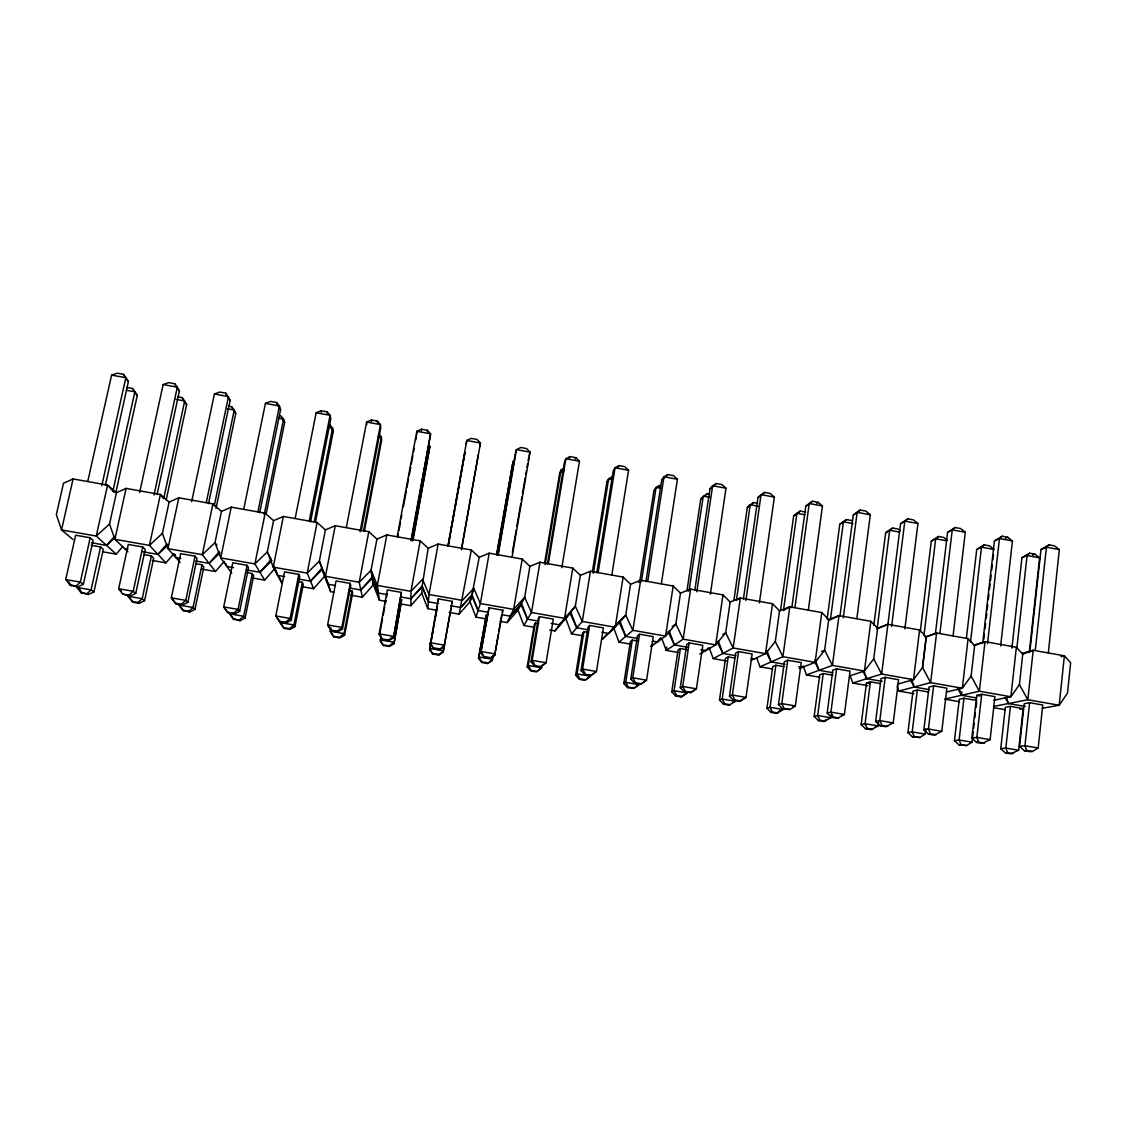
<?xml version="1.0" encoding="UTF-8"?>
<svg xmlns="http://www.w3.org/2000/svg" width="1127" height="1127" viewBox="0 0 1127 1127"><rect width="100%" height="100%" fill="white"/><g stroke="black" fill="none" stroke-linecap="round" stroke-linejoin="round"><path stroke-width="1.5" d="M400.93 603.973L410.876 605.706L410.975 591.337L420.202 540.875L386.829 534.931L376.925 539.1L371.093 570.192L372.135 577.094L378.404 593.056L386.955 594.563M416.765 434.726L416.821 431.289L421.442 429.204L427.33 430.289L430.613 433.825L411.524 539.875M421.399 430.697L421.442 429.204M427.26 431.768L427.33 430.289M436.036 610.116L427.795 608.679L421.794 593.267L422.146 587.04L410.918 598.761L400.648 596.958M438.6 603.607L428.387 601.818L422.188 585.913L428.19 548.229L438.135 544.073L471.34 550.004L479.214 557.316L472.002 594.676L460.732 607.495L450.518 605.706M427.795 608.679L429.007 594.507L438.135 544.073M1038.178 748.004L1042.757 705.023L1029.613 702.713L1024.204 703.741L1019.555 746.37L1024.429 750.723L1030.064 751.695L1032.402 751.441L1038.178 748.004L1024.95 745.722L1019.555 746.37M1048.349 652.646L1059.338 549.582L1054.463 545.848L1048.955 544.834L1040.982 549.553L1029.853 651.786M1029.613 702.713L1024.95 745.722L1026.753 750.455L1032.402 751.441M1035.276 650.307L1046.434 547.201L1048.955 544.834M993.746 700.29L1010.891 696.754L1019.428 684.596L1022.738 654.139L1016.357 647.25L985.012 641.657L973.587 645.222M1018.639 750.272L1023.175 708.601L1010.426 706.361L1005.34 707.333L1000.748 748.666L1005.411 752.892L1010.877 753.836L1018.639 750.272L1005.819 748.06L1000.748 748.666M1029.275 652.589L1039.601 557.823L1034.924 554.174L1029.571 553.202L1021.95 557.724L1011.905 648.138M1016.357 647.25L1010.891 696.754L979.349 691.217L944.665 699.106L959.5 701.712M1010.426 706.361L1005.819 748.06L1007.594 752.653L1013.088 753.597M1016.793 648.603L1027.077 555.526L1029.571 553.202M990.112 739.678L994.944 696.627L981.73 694.302L976.729 695.401L971.84 738.115L976.588 742.454L982.251 743.426L990.112 739.678L976.827 737.382L971.84 738.115M1000.649 645.912L1012.44 540.946L1007.679 537.227L1002.142 536.213L994.408 540.974L982.688 643.376M976.799 700.473L963.979 698.233L959.274 699.261L954.456 740.664L959.007 744.891L966.543 745.553L972.023 742.214L973.221 731.775M973.615 728.296L974.207 723.083M974.813 717.871L975.404 712.644M976.01 707.432L976.602 702.22M983.815 639.206L984.406 634.022M984.998 628.852L985.59 623.668M986.181 618.498L986.773 613.313M987.167 609.862L987.759 604.692M988.351 599.508L988.942 594.338M989.534 589.153L990.126 583.983M990.52 580.532L991.112 575.348M991.704 570.177L992.295 564.993M992.887 559.823L993.493 554.639M981.73 694.302L976.827 737.382L978.729 742.158L984.42 743.144M987.506 643.602L999.48 538.551L1002.142 536.213M966.388 638.248L976.729 549.441L984.139 544.848L989.506 545.848L994.084 549.469L981.49 547.159L976.729 549.441M961.866 691.851L961.458 695.289L976.757 697.965M925.042 637.135L936.593 633.022L968.093 638.643L962.331 688.231L946.539 692.02M963.979 698.233L959.133 739.988L961.021 744.609L966.543 745.553M970.488 642.108L981.49 547.159L984.139 544.848M897.064 686.118L898.825 691.09L930.634 682.652L962.331 688.231L971.108 676.059L974.616 645.56L968.093 638.643M430.232 644.348L430.429 642.728L444.503 645.165L444.193 646.757L439.572 649.575L433.571 648.546L430.232 644.348L438.304 598.888L452.307 601.339L443.08 652.294L438.614 655.041L432.81 654.026L429.57 649.955L437.389 605.974L437.135 607.847M941.792 731.31L946.891 688.188L933.607 685.85L929.014 687.033L923.872 729.803L928.493 734.142L934.184 735.114L941.792 731.31L928.437 729L923.872 729.803M953.09 635.698L965.304 532.268L960.669 528.563L955.09 527.535L947.596 532.367L935.48 633.191M928.578 692.02L917.308 690.048L912.983 691.161L907.925 732.635L912.363 736.833L919.759 737.481L925.168 734.114L925.802 728.887M933.607 685.85L928.437 729L930.465 733.804L936.185 734.79M939.89 633.346L952.273 529.859L955.09 527.535M917.308 690.048L912.222 731.874L914.222 736.523L919.759 737.481M923.929 635.572L935.692 538.762L938.481 536.466L943.877 537.466L947.229 540.171M850.082 675.763L864.451 671.03L873.721 658.872L877.595 628.274L887.907 624.33L919.576 629.993L913.518 679.651L897.641 684.103M920.238 631.796L931.296 541.115L938.481 536.466M904.882 628.866L917.927 523.548L913.405 519.857L907.813 518.829L900.558 523.717L881.652 674.045L852.773 683.032L850.082 675.538M875.651 721.463L881.046 678.623L885.23 677.355L898.585 679.708L893.232 722.9L885.878 726.76L880.159 725.774L875.651 721.463L879.807 720.576L893.232 722.9L890.386 723.478M878.525 722.477L878.088 725.971L871.044 729.69L865.494 728.732L861.169 724.548L866.466 683.018L870.396 681.835L880.102 683.54M885.23 677.355L879.807 720.576L881.948 725.408L887.696 726.408M891.612 626.499L904.84 521.125L907.813 518.829M799.268 668.55L815.117 662.352L824.64 650.223L828.697 619.568L838.981 615.61L870.819 621.287L864.451 671.03L832.416 665.395L806.481 674.932L803.213 665.916M873.834 625.302L885.653 532.747L892.598 528.042L898.022 529.042L900.205 530.845M870.396 681.835L865.071 723.717L867.17 728.394L872.749 729.366M877.116 629.007L889.668 530.31L892.598 528.042M438.037 600.888L438.304 598.888M856.858 618.526L870.312 514.771L865.916 511.109L860.281 510.066L853.28 515.025L839.953 616.145M827.176 713.067L832.839 670.156L836.6 668.818L850.026 671.171L844.419 714.448L837.319 718.364L831.557 717.378L827.176 713.067L830.909 712.109L844.419 714.448L841.841 715.067M836.6 668.818L830.909 712.109L833.177 716.969L838.953 717.969M843.292 617.878L857.154 512.348L860.281 510.066M831.205 714.433L830.768 717.786L823.964 721.562L818.385 720.604L814.173 716.42L819.709 674.834L823.245 673.566L833.008 675.284M827.162 618.92L839.77 524.337L846.49 519.575L851.942 520.575M823.245 673.566L817.681 715.518L819.892 720.238L825.499 721.195M830.514 618.934L843.405 521.829L846.49 519.575M751.202 660.38L765.529 653.646L775.306 641.517L779.546 610.82L789.802 606.833L821.794 612.539L815.117 662.352L782.913 656.703L759.964 666.79L756.654 657.745M787.717 660.239L781.772 703.586L784.153 708.489L789.957 709.503L795.338 705.939L801.212 662.606L787.717 660.239L784.378 661.662L778.461 704.629L782.716 708.925L789.957 709.503M794.958 607.481L809.228 503.53L812.511 501.261L818.174 502.304L822.456 505.967L808.369 609.876M766.938 708.263L770.051 707.291L783.195 709.559L776.644 713.391L771.037 712.433L766.938 708.263L772.728 666.606L775.869 665.268L784.04 666.705M780.504 610.609L793.662 515.884L800.156 511.066L805.636 512.081M775.869 665.268L770.051 707.291L772.375 712.025L777.996 712.997M783.448 610.538L796.93 513.292L804.946 514.771M791.816 607.636L805.763 506.277L809.228 503.53L822.456 505.967M432.81 654.026L429.753 648.448L443.376 650.8L438.614 655.041M433.571 648.546L430.429 642.728M699.853 653.984L715.687 644.883L725.703 632.768L730.141 602.015L740.354 598L772.516 603.748L765.529 653.646L733.156 647.955L713.208 658.619L709.306 648.039M759.387 602.917L774.362 497.106L770.192 493.471L764.5 492.414L757.992 497.5L743.426 599.015M729.493 696.148L735.663 653.111L738.579 651.603L752.146 653.998L746.004 697.402L739.439 701.445L733.621 700.43L729.493 696.148L732.367 695.035L746.004 697.402L739.439 701.445M738.579 651.603L732.367 695.035L734.874 699.966L740.707 700.98M745.905 600.508L761.063 494.654L774.362 497.106M719.477 700.064L722.168 699.008L735.396 701.29L729.084 705.192L723.449 704.22L719.477 700.064L725.506 658.337L728.239 656.928L734.818 658.083M733.874 600.536L747.342 507.389L753.583 502.515L757.724 503.276M728.239 656.928L722.168 699.008L724.619 703.783L730.268 704.755M736.41 600.381L750.216 504.727L758.274 506.206M651.012 646.588L665.578 636.079L675.848 623.964L680.483 593.168L690.64 589.139L722.985 594.901L715.687 644.883L683.145 639.164L666.24 650.392L661.718 638.262M689.189 642.939L682.708 686.428L685.329 691.4L691.189 692.415L696.416 688.808L702.825 645.334L689.189 642.939L686.709 644.517L680.271 687.625L684.272 691.893L691.189 692.415M696.824 591.76L712.644 485.751L716.251 483.525L721.956 484.582L725.999 488.202L710.376 594.168M466.268 443.841L466.761 440.474L471.213 438.375L477.073 439.46L480.482 443.01L461.478 549.807M671.762 691.809L674.059 690.682L687.343 692.978L681.286 696.937L675.622 695.951L671.762 691.809L678.045 650.025L680.384 648.546L686.991 649.701M687.019 590.407L700.783 498.852L706.784 493.936L709.559 494.443M680.384 648.546L674.059 690.682L676.609 695.486L682.3 696.472M689.118 590.337L703.262 496.105L709.742 497.303M694.81 590.337L709.996 488.667L712.644 485.751L725.999 488.202M606.791 634.304L602.438 639.234L615.187 627.232L625.724 615.117L630.557 584.279L640.671 580.222L673.185 586.026L665.578 636.079L632.853 630.331L619.019 642.136L613.877 628.443M666.747 647.039L666.24 650.392L678.116 652.477M661.38 583.645L677.412 479.257L673.481 475.65L667.747 474.594L663.972 476.791L661.746 479.792L645.926 581.617M637.262 640.981L632.275 640.108L625.696 682.328L628.373 687.16L634.078 688.146L639.051 684.638L625.696 682.328L623.823 683.525L627.556 687.653L634.078 688.146M641.362 581.814L656.083 487.456L659.76 485.3L658.844 486.512M630.782 679.06L637.488 635.882L639.544 634.219L653.251 636.628L646.56 680.173L640.53 684.328L634.656 683.314L630.782 679.06L632.782 677.778L646.56 680.173L640.53 684.328M639.544 634.219L632.782 677.778L635.529 682.779L641.418 683.807M647.757 581.278L663.972 476.791L677.412 479.257M623.823 683.525L630.359 641.672L632.275 640.108M639.939 580.236L653.984 490.273L656.083 487.456L660.957 488.357M580.363 575.333L590.435 571.262L623.118 577.094L615.187 627.232L582.307 621.442L575.319 606.227L580.363 575.333L572.798 568.107L539.946 562.246L529.915 566.346L524.689 597.296L521.519 603.396L510.277 616.173L501.811 614.694M611.862 574.869L628.556 470.269L624.767 466.663L618.991 465.606L615.046 467.775L613.243 470.875L596.789 572.854M590.435 571.262L582.307 621.442L571.572 633.825L565.782 618.568L570.051 613.088L576.77 627.838L588.505 629.894M575.629 675.2L577.08 673.918L590.506 676.242L584.955 680.299L579.236 679.313L575.629 675.2L582.42 633.275L583.927 631.641L587.266 632.233M592.379 571.755L606.974 481.666L608.665 478.75L612.496 476.608L606.974 481.666M583.927 631.641L577.08 673.918L579.87 678.778L585.617 679.778L590.506 676.242M593.365 573.263L608.665 478.75L611.933 479.355M581.039 670.452L588.026 627.204L589.632 625.457L603.41 627.88L596.451 671.495L590.689 675.707L584.786 674.693L581.039 670.452L582.589 669.086L589.632 625.457M598.183 572.431L615.046 467.775L628.556 470.269M572.798 568.107L564.542 618.329L554.907 630.909L549.737 630.007M561.824 567.712L579.461 461.225L575.784 457.647L569.98 456.576L565.881 458.731L564.5 461.901L547.398 564.035M527.197 666.818L528.225 665.465L541.721 667.804L536.424 671.917L530.676 670.931L527.197 666.818L534.24 624.837L535.325 623.132L538.678 623.71M544.58 563.218L559.71 473.002L561.007 470.015L563.669 468.593M535.325 623.132L528.225 665.465L531.127 670.368L536.903 671.368L541.721 667.804M545.13 564.655L561.007 470.015L564.289 470.621M531.028 661.788L538.283 618.469L539.453 616.652L553.301 619.075L546.074 662.761L540.58 667.043L534.649 666.015L531.028 661.788L532.141 660.352L539.453 616.652M548.342 563.528L565.881 458.731L579.461 461.225M539.946 562.246L531.479 612.51L523.886 625.485L534.226 627.302M479.186 557.316L489.174 553.188L522.21 559.077L513.63 609.383L507.136 622.555L500.205 621.343M478.51 658.407L486.484 614.567L478.51 658.407L481.863 662.507L487.639 663.507L491.95 660.732L492.823 655.689M493.26 655.928L491.95 660.732M494.64 655.491L502.938 610.228L489.005 607.791L480.764 653.096L484.244 657.309L490.217 658.337L494.64 655.491L498.219 634.67M498.824 631.205L501.501 615.596M512.362 552.427L516.236 529.901M516.828 526.436L520.702 503.91M521.294 500.444L521.886 496.979M522.491 493.513L525.168 477.918M525.76 474.439L526.351 470.973M526.957 467.508L527.549 464.042M528.14 460.577L528.746 457.111M512.067 557.062L530.099 452.138L526.563 448.574L520.73 447.504L516.448 449.631L515.504 452.899L497.754 555.174M489.174 553.188L480.384 603.537L475.96 617.103L486.357 618.92M496.486 554.878L513.109 461.225L496.951 554.287M489.005 607.791L480.764 653.096M498.247 554.597L516.448 449.631L530.099 452.138L529.042 455.378M439.572 649.575L444.503 645.165M443.08 652.294L450.941 608.341M461.535 548.638L478.257 454.829M471.34 550.004L459.126 614.159L449.236 612.426M447.842 546.356L466.761 440.474L480.482 443.01L479.863 446.334M448.222 545.595L450.096 535.24M450.715 531.789L464.972 452.392L455.28 506.896M429.57 649.955L433.205 629.739M433.81 626.373L434.416 623.006M435.022 619.639L436.839 609.524M448.194 546.257L454.66 510.32M401.395 592.408L393.464 637.981L388.674 640.77L382.645 639.727L379.151 633.853L387.322 589.942L401.395 592.408L393.464 637.981M410.904 540.791L430.613 433.825L416.821 431.289L397.239 536.565M412.468 540.988L429.95 445.968L413.074 539.988M393.971 643.799L401.663 599.705L393.971 643.799L389.336 646.532L383.49 645.517L380.391 641.446L380.757 636.459M379.433 635.543L382.546 618.808M383.166 615.455L384.73 607.087M385.349 603.734L385.969 600.395M386.589 597.042L387.209 593.69M397.676 537.41L398.31 533.987M398.944 530.563L400.536 522.012M401.17 518.589L401.804 515.166M403.396 506.601L406.255 491.203M406.903 487.78L408.495 479.229M409.129 475.805L410.721 467.24M411.355 463.831L412.947 455.266M413.581 451.842L414.215 448.419M415.807 439.868L416.441 436.445M380.701 639.77L381.335 636.389M386.829 534.931L377.362 585.434L379.376 600.198L386.012 601.367M348.694 590.435L352.117 591.027L344.031 633.613L344.608 635.262L339.79 637.981L333.93 636.966L330.253 631.233L330.915 627.824M363.598 530.69L381.391 437.051L379.362 434.768M344.608 635.262L352.624 593.041L352.117 591.027M364.359 531.31L381.63 440.361L381.391 437.051L378.038 436.445M325.407 529.915L317.11 522.491L283.37 516.462L273.565 520.688L267.324 551.878L273.227 567.135L307.206 573.108L319.35 561.063L325.393 529.915L335.24 525.717L368.797 531.705L359.217 582.25L362.373 597.225L350.708 595.183M350.229 583.42L341.847 627.387L342.467 629.148L337.494 631.923L331.437 630.881L327.619 624.922L336.071 580.94L350.229 583.42L350.765 585.575L342.467 629.148M360.076 531.719L380.475 424.597L377.334 421.075L371.403 419.991L366.613 422.033L346.341 527.492M361.175 530.902L380.743 428.105L380.475 424.597L366.613 422.033L366.867 424.4M335.24 525.717L325.435 576.306L330.718 591.689L334.057 592.267M451.913 603.325L452.307 601.339M298.782 574.39L290.104 618.427L285.554 622.245L279.44 621.188L275.805 615.948L284.553 571.896L298.782 574.39L299.782 576.63L291.203 620.273L286.047 623.02L279.947 621.977L275.805 615.948L290.104 618.427L291.203 620.273M309.291 520.928L330.084 415.314L327.069 411.82L321.11 410.721L316.152 412.75L295.175 518.406M310.545 521.871L330.789 418.92L330.084 415.314L316.152 412.75M298.894 581.701L302.332 582.307L293.964 624.964L289.554 628.655L283.624 627.626L280.116 622.569L293.964 624.964L294.978 626.697L290.005 629.373L284.103 628.359L280.116 622.569M314.194 521.871L332.592 428.105L329.662 424.682L329.957 426.147M294.978 626.697L303.276 584.406L302.332 582.307M315.391 522.562L333.254 431.486L332.592 428.105L329.211 427.485M317.11 522.491L307.206 573.108L313.63 588.703L324.59 576.193L322.237 569.459L310.517 581.152L298.416 579.039M283.37 516.462L273.227 567.135L281.82 583.138L279.327 576.911M247.095 572.629L252.279 573.544L243.643 616.258L239.304 619.977L233.359 618.948L229.725 613.849L243.643 616.258L245.108 618.075L239.952 620.738L233.359 618.948M264.183 514.729L283.539 419.103L280.736 415.694M231.711 573.192L220.737 557.907L214.989 542.636L221.47 511.404L231.218 507.164L265.155 513.208L254.899 563.909L264.648 580.123L274.523 568.839M245.108 618.075L253.66 575.714L252.279 573.544M266.183 513.785L284.624 422.569L283.539 419.103L278.454 418.173M247.052 565.303L238.093 609.411L233.627 613.271L227.471 612.2L223.71 606.918L232.754 562.796L247.052 565.303L248.532 567.628L239.657 611.341L234.317 614.074L227.471 612.2M257.928 511.771L279.426 405.988L276.552 402.508L270.565 401.409L265.423 403.41L243.728 509.235M259.661 512.785L280.581 409.693L279.426 405.988L265.423 403.41M231.218 507.164L220.737 557.907L254.899 563.909L267.324 551.878M187.843 602.367L197 558.583L195.056 556.174L180.672 553.653L171.332 597.845L176.15 604.016L182.32 605.086L187.843 602.367L185.786 600.353L171.332 597.845L176.15 604.016M208.509 503.656L230.119 400.409L225.752 393.14L219.737 392.041L214.412 394.013L191.646 501.712M180.095 562.317L167.965 548.638L162.401 533.367L169.12 502.078L178.799 497.81L212.904 503.896L202.311 554.667L215.412 571.516L224.188 561.443M195.788 563.641L201.972 564.726L193.055 607.509L188.801 611.257L182.828 610.214L179.066 605.086L193.055 607.509L194.971 609.397L189.646 612.046L182.828 610.214M214.257 505.826L234.233 410.059L231.556 406.664L228.654 406.129M194.971 609.397L203.804 566.98L201.972 564.726M216.004 508.418L235.754 413.609L234.233 410.059L227.415 408.805M195.056 556.174L185.786 600.353L181.419 604.227L175.234 603.156M206.297 502.557L228.499 396.605L214.412 394.013M144.566 600.691L142.199 598.719L128.14 596.282L133.085 602.283L139.072 603.325L144.566 600.691L153.681 558.203L151.398 555.865L143.636 554.498M166.232 499.712L186.631 404.607L182.137 397.592L177.742 396.789M178.799 497.81L167.965 548.638L202.311 554.667L215.003 542.65L216.807 545.229M142.763 547.004L133.211 591.252L128.929 595.155L122.702 594.084L118.673 588.731L128.309 544.454L142.763 547.004L145.2 549.497L135.747 593.351L130.028 596.042L122.702 594.084M154.005 495.007L177.305 387.181L174.699 383.743L168.656 382.631L163.147 384.575L139.649 492.443M157.062 494.57L179.39 391.069L177.305 387.181L163.147 384.575M151.398 555.865L142.199 598.719L138.043 602.48L132.028 601.452M163.711 498.585L184.687 400.973L176.122 399.395M169.12 502.078L160.386 494.514L126.083 488.4L114.912 539.312L127.957 551.793M100.571 546.961L91.076 589.886L87.004 593.675L80.961 592.633L76.946 587.435L91.076 589.886L93.907 591.943L103.304 549.384L100.571 546.961L91.202 545.313M112.869 491.302L134.874 391.83L132.465 388.463L126.576 387.392M115.856 492.499L137.269 395.563L134.874 391.83L126.266 390.252M173.614 554.019L165.923 562.852L149.426 545.383L114.912 539.312L109.516 524.027L116.447 492.696L126.083 488.4M90.202 537.762L80.341 582.081L76.157 586.026L69.902 584.941L65.718 579.56L75.664 535.212L90.202 537.762L93.132 540.368L83.37 584.293L77.467 586.956L69.902 584.941M101.796 485.695L125.844 377.714L123.364 374.277L117.293 373.164L111.601 375.094L87.751 481.398M105.36 485.343L128.379 381.687L125.844 377.714L111.601 375.094M116.447 492.696L107.572 485.089L73.086 478.947L61.548 529.944L72.987 539.509M524.689 597.296L513.63 609.383L480.384 603.537L473.749 588.294L471.988 594.676L478.102 610.538L488.259 612.313M569.374 457.956L569.98 456.576M502.107 612.13L502.938 610.228M481.863 662.507L479.116 656.985L492.668 659.323L487.639 663.507M484.244 657.309L481.412 651.561L495.415 653.984L490.217 658.337M575.164 459.013L575.784 457.647M507.136 622.555L518.04 610.186L520.998 604.452L527.563 619.216L537.664 620.977M618.202 466.944L618.991 465.606M666.775 475.89L667.747 474.594M534.649 666.015L541.087 666.451L546.074 662.761L532.141 660.352L535.128 665.423M652.406 641.094L657.407 641.981L660.732 638.051M91.442 542.749L106.544 545.398L114.503 536.241M102.501 551.751L116.18 554.146L122.773 546.553M142.918 551.765L157.949 554.399L167.021 543.975M195.788 561.035L209.073 563.373L219.272 551.681M601.903 632.247L608.608 633.416L618.85 621.667L625.724 636.417L637.389 638.474M246.714 569.966L259.928 572.291L271.255 559.33L268.085 553.357M310.517 581.152L321.843 568.233L319.321 561.049L325.435 576.306L359.217 582.25L371.093 570.192L377.362 585.434L410.975 591.337L422.569 579.264L429.007 594.507L462.436 600.381L473.763 588.308M350.525 588.167L360.851 589.985L372.149 577.094L371.093 570.192M362.373 597.225L373.319 584.758L372.333 578.278L360.851 589.985M410.918 598.761L422.202 585.913M410.876 605.706L421.808 593.267M459.126 614.159L470.044 601.748L471.706 595.774L478.102 610.538M551.145 623.344L559.57 624.823L570.825 612.088M554.907 630.909L565.81 618.568M608.608 633.416L618.723 621.991M650.828 646.278L652.998 643.827M657.407 641.981L660.774 638.178M708.179 647.955L705.939 650.49L700.966 649.617M559.57 624.823L570.051 613.088M705.713 495.119L706.784 493.936M715.096 484.793L716.251 483.525M510.277 616.173L520.998 604.452M460.732 607.495L471.706 595.774L470.029 601.748L475.96 617.103M638.572 582.405L640.671 580.222L632.853 630.331L625.71 615.117L619.822 620.709L625.724 636.417M259.928 572.291L271.931 560.598M209.073 563.373L220.103 552.864M157.949 554.399L167.965 545.074M162.415 533.367L149.426 545.383L160.386 494.514L163.415 498.5M753.583 502.515L747.342 507.389M764.5 492.414L757.992 497.5M106.544 545.398L115.503 537.227M823.964 721.562L826.091 719.632M109.544 524.041L96.26 536.043L61.548 529.944L56.35 514.645L63.478 483.272L73.086 478.947M776.644 713.391L779.983 710.517M584.786 674.693L591.393 675.158L596.451 671.495L582.589 669.086L585.462 674.129M688.104 591.238L690.64 589.139L683.145 639.164L675.834 623.964L672.213 626.626M331.127 630.134L337.212 631.176L341.847 627.387L327.619 624.922L331.437 630.881M333.648 636.262L339.537 637.276L344.031 633.613L330.253 631.233L333.93 636.966M559.71 473.002L562.077 471.086M382.532 639.023L388.59 640.066L393.309 636.304L379.151 633.853L382.645 639.727M383.391 644.855L389.252 645.87L393.83 642.235L380.137 639.868L383.49 645.517M800.156 511.066L793.662 515.884M812.511 501.261L805.763 506.277M816.652 503.487L818.174 502.304M690.104 692.908L696.416 688.808L682.708 686.428L680.271 687.625M661.746 479.792L664.254 477.848M681.286 696.937L683.723 695.035M709.996 488.667L713.828 485.765M700.783 498.852L703.248 496.979M633.247 688.639L639.051 684.638M839.77 524.337L843.405 521.829L852.984 523.576M853.28 515.025L857.154 512.348L870.312 514.771M737.734 599.761L740.354 598L733.156 647.955L725.689 632.754L722.83 634.459M627.556 687.653L628.373 687.16M634.656 683.314L635.529 682.779M885.653 532.747L889.668 530.31L899.191 532.057M900.558 523.717L904.84 521.125L917.927 523.548M783.8 610.2L789.802 606.833L782.913 656.703L775.291 641.517M931.296 541.115L935.692 538.762L946.765 540.791M947.596 532.367L952.273 529.859L965.304 532.268M994.408 540.974L999.48 538.551L1012.44 540.946M828.472 620.625L838.981 615.61L832.416 665.395L824.626 650.209L821.428 651.533M1005.481 538.269L1007.679 537.227M675.622 695.951L676.609 695.486M684.272 691.893L685.329 691.4M684.934 694.091L687.343 692.978M80.961 592.633L88.244 594.549L93.907 591.943M1021.95 557.724L1027.077 555.526L1039.601 557.823M1040.982 549.553L1046.434 547.201L1059.338 549.582M1032.684 555.132L1034.924 554.174M878.905 628.035L887.907 624.33M974.616 645.56L985.012 641.657L979.349 691.217L971.094 676.059M723.449 704.22L724.619 703.783M733.621 700.43L734.874 699.966M1022.738 654.139L1033.191 650.265L1064.367 655.815L1070.65 662.676L1067.494 693.077L1059.197 705.248L1042.264 708.263M732.578 702.318L735.396 701.29M778.461 704.629L781.772 703.586L795.338 705.939L793.056 706.615M771.037 712.433L772.375 712.025M782.716 708.925L784.153 708.489M1021.865 653.35L1033.191 650.265L1027.824 699.74L993.577 706.446M814.173 716.42L817.681 715.518L830.768 717.786L828.359 718.378M1060.972 656.675L1064.367 655.815L1059.197 705.248L1027.824 699.74L1019.4 684.582M818.385 720.604L819.892 720.238M831.557 717.378L833.177 716.969M861.169 724.548L865.071 723.717L878.088 725.971L875.411 726.506M865.494 728.732L867.17 728.394M880.159 725.774L881.948 725.408M1019.724 709.235L1023.175 708.601M907.925 732.635L912.222 731.874L925.168 734.114M912.363 736.833L914.222 736.523M928.493 734.142L930.465 733.804M954.456 740.664L959.133 739.988L972.023 742.214M959.007 744.891L961.021 744.609M976.588 742.454L978.729 742.158M1005.411 752.892L1007.594 752.653M1024.429 750.723L1026.753 750.455M65.718 579.56L80.341 582.081L83.37 584.293M433.67 647.87L439.685 648.913M484.54 656.661L490.527 657.703M432.895 653.406L438.727 654.407M482.145 661.901L487.935 662.901M976.729 695.401L979.997 695.979M124.562 548.553L127.9 549.131M174.544 554.315L175.868 557.541L180.841 558.414M233.5 567.656L226.907 566.487L225.597 563.275M273.805 565.754L277.665 575.39L284.582 576.601M322.237 569.459L328.168 584.251L335.043 585.462M668.072 631.683L674.425 644.954L687.695 647.292M717.11 641.672L722.872 653.449L736.072 655.773M750.934 658.379L754.231 658.957M765.937 651.603L771.079 661.901L784.941 664.338M798.818 666.775L802.283 667.381M814.539 661.479L819.033 670.311L832.839 672.734M862.93 671.326L866.748 678.679L882.202 681.384M910.334 679.651L914.222 687.005L929.592 689.696M1005.228 697.655L1008.454 703.53L1025.359 706.488M866.466 683.018L869.678 683.582M152.314 560.471L165.923 562.852M201.874 569.149L215.412 571.516M252.871 578.066L264.648 580.123M301.909 586.646L313.63 588.703M571.572 633.825L583.575 635.924M619.019 642.136L630.965 644.221M713.208 658.619L726.732 660.986M759.964 666.79L771.727 668.846M806.481 674.932L819.864 677.271M852.773 683.032L867.748 685.653M898.825 691.09L913.743 693.697M993.549 707.671L1005.045 709.672M76.946 587.435L79.904 589.52L82.215 593.506M76.157 586.026L77.467 586.956M87.004 593.675L88.244 594.549M121.336 590.858L118.673 588.731L133.211 591.252L135.747 593.351M128.14 596.282L133.085 602.283M128.929 595.155L130.028 596.042M138.043 602.48L139.072 603.325M212.904 503.896L221.498 511.419M265.155 513.208L273.593 520.688M368.797 531.705L376.953 539.1M116.18 554.146L96.26 536.043L107.572 485.089L114.137 492.4M420.202 540.875L428.218 548.229M179.066 605.086L183.687 611.017M522.21 559.077L529.929 566.36M181.419 604.227L182.32 605.086M188.801 611.257L189.646 612.046M623.118 577.094L630.585 584.279M673.185 586.026L680.497 593.168M722.985 594.901L730.169 602.015M772.516 603.748L779.574 610.82M821.794 612.539L828.711 619.568M870.819 621.287L877.609 628.288M919.576 629.993L926.239 636.952L922.534 667.494L913.518 679.651L881.652 674.045L873.693 658.872M229.725 613.849L234.022 619.709M233.627 613.271L234.317 614.074M239.304 619.977L239.952 620.738M239.657 611.341L238.093 609.411L223.71 606.918L228.189 613.018M128.379 381.687L123.364 374.277M137.269 395.563L132.465 388.463M186.631 404.607L182.137 397.592M176.545 386.829L179.39 391.069M227.372 396.197L230.119 400.409M233.993 410.918L235.754 413.609M279.44 621.188L279.947 621.977M283.624 627.626L284.103 628.359M281.215 417.201L284.624 422.569M277.932 405.509L280.581 409.693M285.554 622.245L286.047 623.02M289.554 628.655L290.005 629.373M331.606 428.823L333.254 431.486M68.888 581.786L71.24 585.871M957.485 687.935L961.458 695.289L958.767 687.611M174.699 383.743L175.601 385.42M524.675 597.282L531.479 612.51L564.542 618.329L575.348 606.227L570.797 612.088L576.77 627.838M225.752 393.14L226.457 394.788M231.556 406.664L232.218 408.213M422.132 587.04L428.387 601.818M378.404 593.056L372.319 578.278L373.305 584.744L379.376 600.198M321.815 568.233L328.168 584.251M324.576 576.179L330.718 591.689M274.791 567.994L277.665 575.39M518.026 610.186L523.886 625.485M521.519 603.396L527.563 619.216M337.212 631.176L337.494 631.923M669.184 630.866L674.425 644.954M718.279 640.967L722.872 653.449M174.657 554.259L175.868 557.541M767.107 651.026L771.079 661.901M815.117 659.464L819.033 670.311M863.986 670.959L866.748 678.679M911.504 679.299L914.222 687.005M1006.341 697.402L1008.454 703.53M276.552 402.508L277.059 404.114M321.11 410.721L321.449 412.285M327.069 411.82L327.379 413.384M388.59 640.066L388.674 640.77M371.403 419.991L371.558 421.512M377.334 421.075L377.46 422.597M936.593 633.022L930.634 682.652L922.52 667.494L926.225 636.938L936.593 633.022"/></g></svg>
